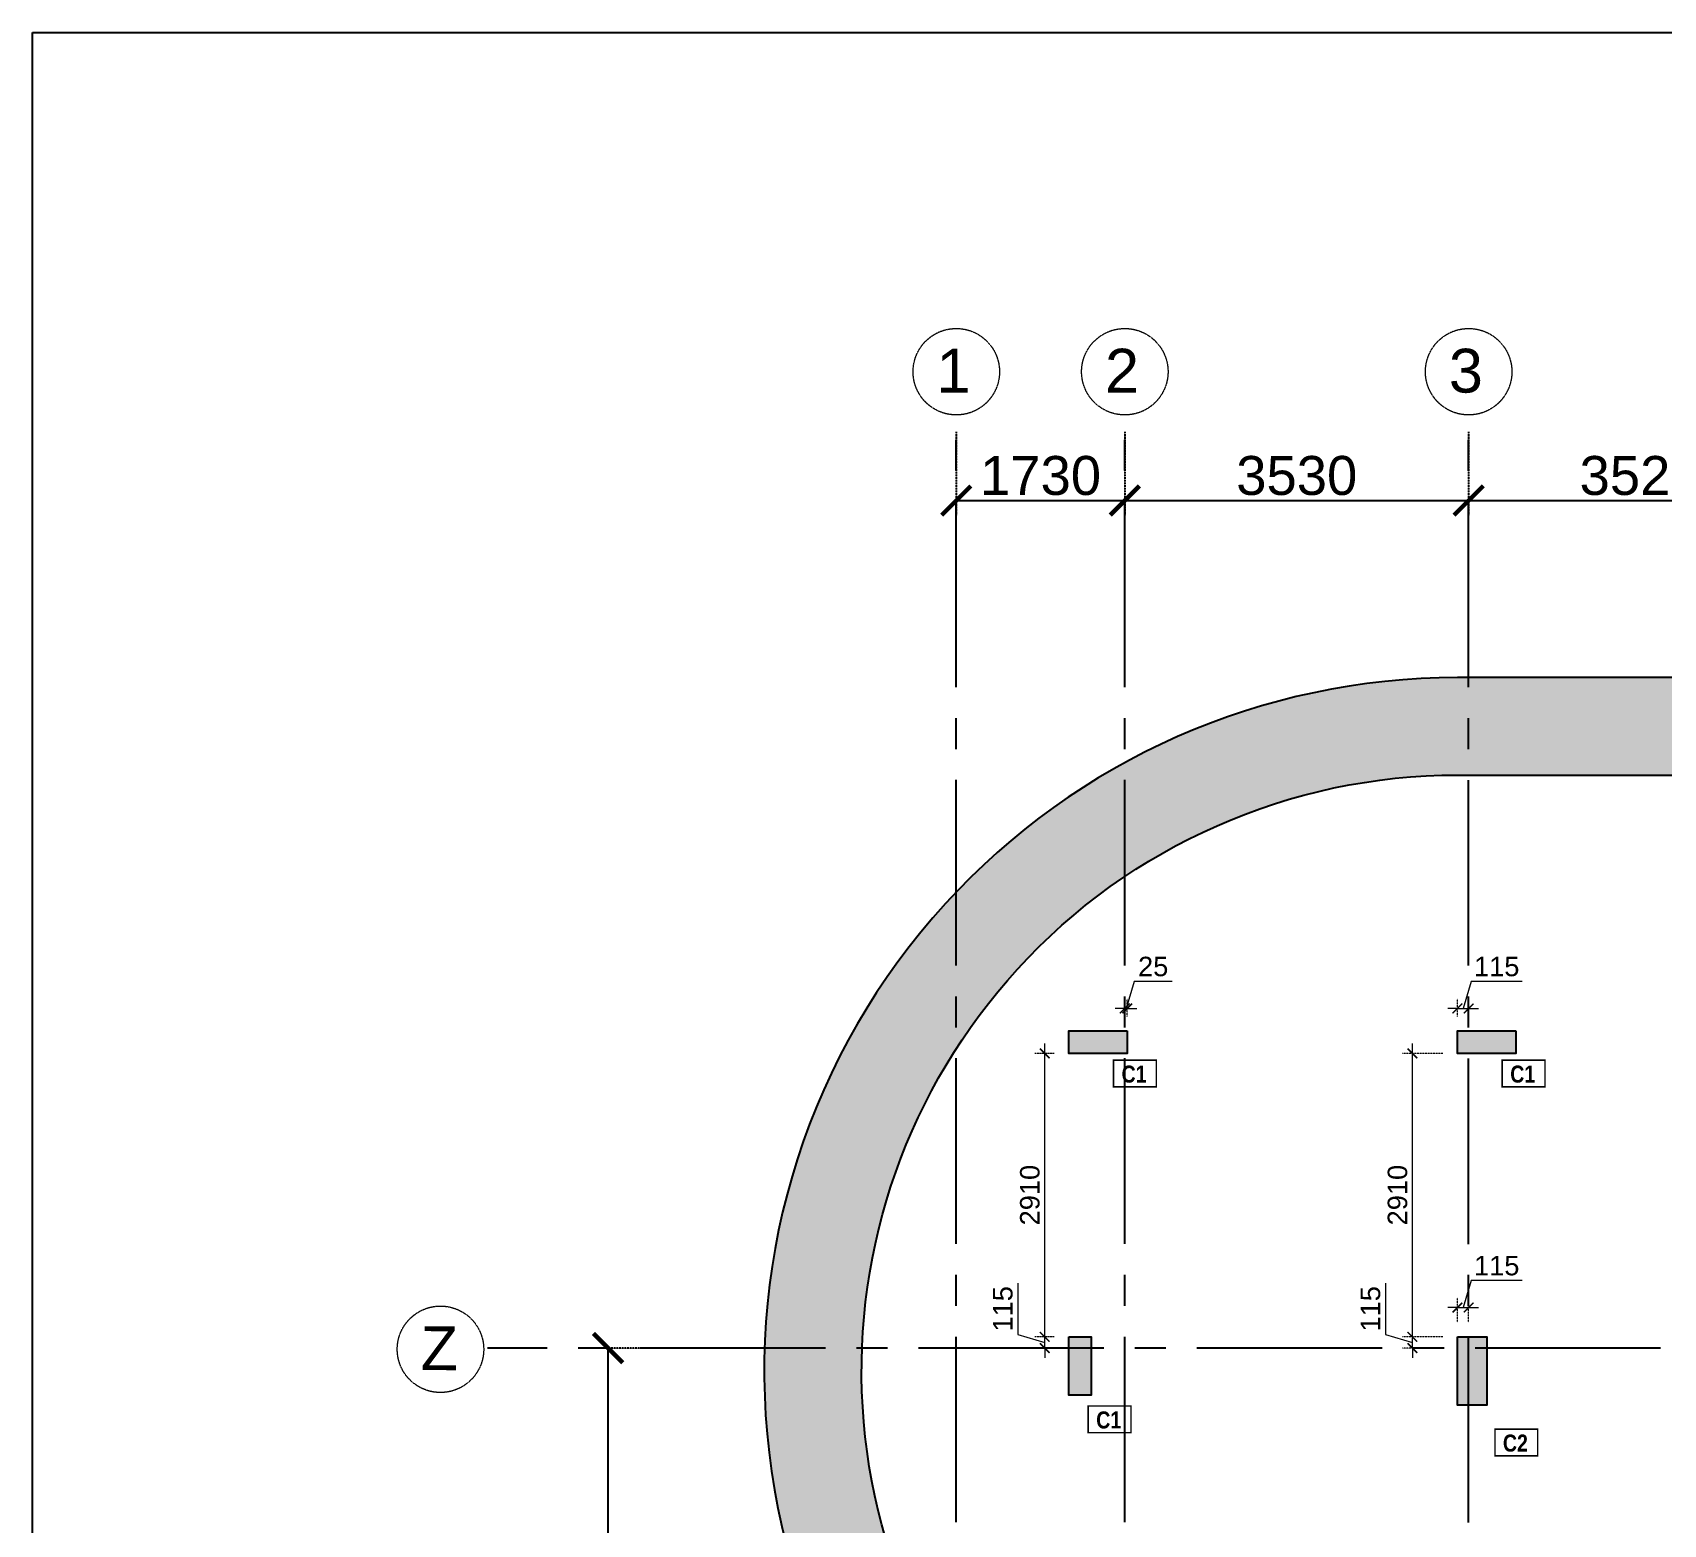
# Model space of a CAD drawing. Header units: millimetres. Extents: x 149548 to 2112824, y -1657616 to -1354760.
# Drawn here: x 1787220 to 1803961, y -1592823 to -1577511 of the extents above; entities that cross this region are included whole.
import ezdxf

# ---------------------------------------------------------------- set-up
doc = ezdxf.new("R2010")
doc.units = ezdxf.units.MM
doc.header["$MEASUREMENT"] = 0
doc.header["$PDMODE"] = 98
for name, pattern in [('ACAD_ISO02W100', [15, 12, -3]), ('CENTER2', [28.575000000000003, 19.05, -3.175, 3.175, -3.175]), ('HIDDEN', [0.375, 0.25, -0.125])]:
    doc.linetypes.add(name, pattern=pattern)
for name, color, linetype, lineweight in [('CENTER_LINE', 8, 'CENTER2', 25), ('GRID', 252, 'ACAD_ISO02W100', 9), ('s-dm', 171, 'Continuous', 15), ('TXT', 255, 'Continuous', 5)]:
    doc.layers.add(name, color=color, linetype=linetype, lineweight=lineweight)
for name, color, linetype in [('Dimension', 7, 'Continuous'), ('Gabion Wall', 7, 'Continuous'), ('STR.COLUMN', 1, 'Continuous')]:
    doc.layers.add(name, color=color, linetype=linetype)
doc.styles.add('1-100', font='arial.ttf', dxfattribs={"height": 400})
doc.styles.add('G3-TEXT', font='ARIALNB.TTF', dxfattribs={"height": 3})
doc.styles.get("Standard").update_dxf_attribs({"font": 'arial.ttf'})
doc.dimstyles.new('Dim 1_100', dxfattribs={"dimscale": 100, "dimtxt": 2, "dimasz": 1, "dimexe": 1, "dimexo": 1.5, "dimgap": 0.5, "dimtad": 1, "dimdec": 0, "dimrnd": 5, "dimzin": 0, "dimdsep": 46, "dimtxsty": 'Standard', "dimblk": 'ARCHTICK', "dimcen": 0, "dimdle": 1, "dimclrd": 256, "dimclre": 256, "dimclrt": 256, "dimadec": 0, "dimazin": 0, "dimtfac": 0.8, "dimtdec": 0, "dimtmove": 1, "dimatfit": 0, "dimfxl": 1.5, "dimtolj": 1, "dimtzin": 0, "dimlwd": -1, "dimlwe": -1, "dimarcsym": 1})
doc.dimstyles.new('Dim 1_200', dxfattribs={"dimscale": 100, "dimtxt": 4, "dimasz": 3, "dimexe": 1.5, "dimexo": 1.5, "dimgap": 0.5, "dimtad": 1, "dimdec": 0, "dimzin": 0, "dimdsep": 46, "dimtxsty": 'Standard', "dimblk": 'ARCHTICK', "dimcen": 0, "dimclrd": 256, "dimclre": 256, "dimclrt": 256, "dimadec": 0, "dimazin": 0, "dimtfac": 0.8, "dimtdec": 0, "dimtmove": 1, "dimatfit": 0, "dimfxl": 1.5, "dimtolj": 1, "dimtzin": 0, "dimlwd": -1, "dimlwe": -1, "dimarcsym": 1})

# ---------------------------------------------------------------- blocks, each defined once
blk = doc.blocks.new('Through Column')
at = {"layer": 'STR.COLUMN', "transparency": 33554687}
h = blk.add_hatch(color=256, dxfattribs=at)
h.dxf.hatch_style = 1
h.paths.add_polyline_path([(1927962.541582066, -1488669.278590736), (1927962.541582066, -1489369.278590736), (1928262.541582066, -1489369.278590736), (1928262.541582066, -1488669.278590736)])
at = {"layer": 'STR.COLUMN', "color": 5}
blk.add_lwpolyline([(1927962.541582066, -1488669.278590736), (1928262.541582066, -1488669.278590736), (1928262.541582066, -1489369.278590736), (1927962.541582066, -1489369.278590736), (1927962.541582066, -1488669.278590736)], dxfattribs=at)
blk = doc.blocks.new('Upto 1st Floor lvl')
at = {"layer": 'STR.COLUMN'}
h = blk.add_hatch(color=3, dxfattribs=at)
h.dxf.hatch_style = 1
h.paths.add_polyline_path([(1924572.541582066, -1485529.275073219), (1924572.541582066, -1485759.275073201), (1923972.541582066, -1485759.275073201), (1923972.541582066, -1485529.275073219)])
h = blk.add_hatch(color=3, dxfattribs=at)
h.dxf.hatch_style = 1
h.paths.add_polyline_path([(1928562.541582028, -1485529.275073237), (1928562.541582028, -1485759.275073219), (1927962.541582028, -1485759.275073219), (1927962.541582028, -1485529.275073237)])
h = blk.add_hatch(color=3, dxfattribs=at)
h.dxf.hatch_style = 1
h.paths.add_polyline_path([(1923972.541582084, -1488669.278590736), (1924202.541582066, -1488669.278590736), (1924202.541582066, -1489269.278590736), (1923972.541582084, -1489269.278590736)])
at = {"layer": 'STR.COLUMN', "color": 5}
for points in [[(1924572.541582066, -1485529.275073219), (1924572.541582066, -1485759.275073201), (1923972.541582066, -1485759.275073201), (1923972.541582066, -1485529.275073219), (1924572.541582066, -1485529.275073219)], [(1928562.541582028, -1485529.275073237), (1928562.541582028, -1485759.275073219), (1927962.541582028, -1485759.275073219), (1927962.541582028, -1485529.275073237), (1928562.541582028, -1485529.275073237)], [(1923972.541582084, -1488669.278590736), (1924202.541582066, -1488669.278590736), (1924202.541582066, -1489269.278590736), (1923972.541582084, -1489269.278590736), (1923972.541582084, -1488669.278590736)]]:
    blk.add_lwpolyline(points, close=True, dxfattribs=at)
blk = doc.blocks.new('FIRST FLOOR COLUMNS')
at = {"layer": 'CENTER_LINE', "ltscale": 100}
for p, q in [((115, -42280.80685015232), (115, 17638.35269865301)), ((1844.999999999069, -42280.80685015232), (1844.999999999069, 17638.35269865301)), ((5375.000000053085, -42282.18948876462), (5375.000000053085, 17638.35269865301)), ((90213.58022713289, 8084.999999998137), (-4699.232308062725, 8084.999999998137))]:
    blk.add_line(p, q, dxfattribs=at)
at = {"layer": 'GRID', "ltscale": 0.3}
for centre in [(115, 18107.0375771909), (1844.999999999069, 18107.0375771909), (5375.000000053085, 18107.0375771909), (-5180.417186600156, 8072.499999998137)]:
    blk.add_circle(centre, 443.684878537897, dxfattribs=at)
at = {"layer": 'GRID', "ltscale": 0.3, "style": '1-100', "oblique": 1.337667510154945e-08}
for s, p in [('1', (-88.49984038434923, 17892.93519519875)), ('2', (1641.500159614719, 17892.93519519875)), ('3', (5171.500159668736, 17892.93519519875)), ('Z', (-5383.917026984505, 7858.397618005052))]:
    blk.add_text(s, height=449.9999999999998, rotation=359.9446847972842, dxfattribs=at).set_placement(p)
blk = doc.blocks.new('_ArchTick')
at = {"color": 0, "linetype": 'ByBlock', "const_width": 0.15}
blk.add_lwpolyline([(-0.5, -0.5), (0.5, 0.5)], dxfattribs=at)
blk = doc.blocks.new('*D521')
at = {"layer": 'Defpoints', "color": 0}
for p in [(1798457.2230479, -1587527.367109465), (1798432.2230479, -1587758.535946383), (1798457.2230479, -1587758.535946383)]:
    blk.add_point(p, dxfattribs=at)
at = {"layer": 's-dm'}
for p, q in [((1798527.857489242, -1587250.252511921), (1798444.7230479, -1587527.367109465)), ((1798919.262673417, -1587250.252511921), (1798527.857489242, -1587250.252511921)), ((1798432.2230479, -1587527.367109465), (1798332.2230479, -1587527.367109465)), ((1798432.2230479, -1587527.367109465), (1798457.2230479, -1587527.367109465)), ((1798457.2230479, -1587527.367109465), (1798557.2230479, -1587527.367109465))]:
    blk.add_line(p, q, dxfattribs=at)
at = {"layer": 's-dm', "linetype": 'HIDDEN'}
for p, q in [((1798432.2230479, -1587608.535946383), (1798432.2230479, -1587427.367109465)), ((1798457.2230479, -1587608.535946383), (1798457.2230479, -1587427.367109465))]:
    blk.add_line(p, q, dxfattribs=at)
at = {"layer": 's-dm', "xscale": 100, "yscale": 100, "zscale": 100}
blk.add_blockref('_ArchTick', (1798432.2230479, -1587527.367109465), dxfattribs=at)
at = {"layer": 's-dm', "xscale": 100, "yscale": 100, "zscale": 100, "rotation": 180}
blk.add_blockref('_ArchTick', (1798457.2230479, -1587527.367109465), dxfattribs=at)
at = {"layer": 's-dm', "insert": (1798723.560081329, -1587098.137914376), "char_height": 200, "attachment_point": 5}
blk.add_mtext('\\A1;25', dxfattribs=at)
blk = doc.blocks.new('*D618')
at = {"layer": 'Defpoints', "color": 0}
for p in [(1801384.451766691, -1590898.539463899), (1801847.2230479, -1590898.539463899), (1801847.2230479, -1591013.539463901)]:
    blk.add_point(p, dxfattribs=at)
at = {"layer": 's-dm'}
for p, q in [((1801107.337169146, -1590348.348405914), (1801107.337169146, -1590872.905022558)), ((1801107.337169146, -1590872.905022558), (1801384.451766691, -1590956.0394639)), ((1801384.451766691, -1590898.539463899), (1801384.451766691, -1590798.539463899)), ((1801384.451766691, -1591013.539463901), (1801384.451766691, -1590898.539463899)), ((1801384.451766691, -1591013.539463901), (1801384.451766691, -1591113.539463901))]:
    blk.add_line(p, q, dxfattribs=at)
at = {"layer": 's-dm', "linetype": 'HIDDEN'}
for p, q in [((1801697.2230479, -1590898.539463899), (1801284.451766691, -1590898.539463899)), ((1801697.2230479, -1591013.539463901), (1801284.451766691, -1591013.539463901))]:
    blk.add_line(p, q, dxfattribs=at)
at = {"layer": 's-dm', "xscale": 100, "yscale": 100, "zscale": 100}
for p, rotation in [((1801384.451766691, -1590898.539463899), 270), ((1801384.451766691, -1591013.539463901), 90)]:
    blk.add_blockref('_ArchTick', p, dxfattribs=dict(at, rotation=rotation))
at = {"layer": 's-dm', "insert": (1800955.222571602, -1590610.626714236), "char_height": 200, "attachment_point": 5, "rotation": 90}
blk.add_mtext('\\A1;115', dxfattribs=at)
blk = doc.blocks.new('*D619')
at = {"layer": 'Defpoints', "color": 0}
for p in [(1801384.451766691, -1587988.535946383), (1801847.223047862, -1587988.535946383), (1801847.2230479, -1590898.539463899)]:
    blk.add_point(p, dxfattribs=at)
at = {"layer": 's-dm'}
blk.add_line((1801384.451766691, -1590998.539463899), (1801384.451766691, -1587888.535946383), dxfattribs=at)
at = {"layer": 's-dm', "linetype": 'HIDDEN'}
for p, q in [((1801697.223047862, -1587988.535946383), (1801284.451766691, -1587988.535946383)), ((1801697.2230479, -1590898.539463899), (1801284.451766691, -1590898.539463899))]:
    blk.add_line(p, q, dxfattribs=at)
at = {"layer": 's-dm', "xscale": 100, "yscale": 100, "zscale": 100}
for p, rotation in [((1801384.451766691, -1587988.535946383), 90), ((1801384.451766691, -1590898.539463899), 270)]:
    blk.add_blockref('_ArchTick', p, dxfattribs=dict(at, rotation=rotation))
at = {"layer": 's-dm', "insert": (1801232.337169146, -1589443.537705141), "char_height": 200, "attachment_point": 5, "rotation": 90}
blk.add_mtext('\\A1;2910', dxfattribs=at)
blk = doc.blocks.new('*D620')
at = {"layer": 'Defpoints', "color": 0}
for p in [(1797609.990959754, -1590898.539463899), (1797857.223047919, -1590898.539463899), (1797857.223047919, -1591013.539463901)]:
    blk.add_point(p, dxfattribs=at)
at = {"layer": 's-dm'}
for p, q in [((1797332.876362209, -1590348.348405914), (1797332.876362209, -1590872.905022558)), ((1797332.876362209, -1590872.905022558), (1797609.990959754, -1590956.0394639)), ((1797609.990959754, -1590898.539463899), (1797609.990959754, -1590798.539463899)), ((1797609.990959754, -1591013.539463901), (1797609.990959754, -1590898.539463899)), ((1797609.990959754, -1591013.539463901), (1797609.990959754, -1591113.539463901))]:
    blk.add_line(p, q, dxfattribs=at)
at = {"layer": 's-dm', "linetype": 'HIDDEN'}
for p, q in [((1797707.223047919, -1590898.539463899), (1797509.990959754, -1590898.539463899)), ((1797707.223047919, -1591013.539463901), (1797509.990959754, -1591013.539463901))]:
    blk.add_line(p, q, dxfattribs=at)
at = {"layer": 's-dm', "xscale": 100, "yscale": 100, "zscale": 100}
for p, rotation in [((1797609.990959754, -1590898.539463899), 270), ((1797609.990959754, -1591013.539463901), 90)]:
    blk.add_blockref('_ArchTick', p, dxfattribs=dict(at, rotation=rotation))
at = {"layer": 's-dm', "insert": (1797180.761764665, -1590610.626714236), "char_height": 200, "attachment_point": 5, "rotation": 90}
blk.add_mtext('\\A1;115', dxfattribs=at)
blk = doc.blocks.new('*D621')
at = {"layer": 'Defpoints', "color": 0}
for p in [(1797609.990959754, -1587988.535946365), (1797857.2230479, -1587988.535946365), (1797857.223047919, -1590898.539463899)]:
    blk.add_point(p, dxfattribs=at)
at = {"layer": 's-dm'}
blk.add_line((1797609.990959754, -1590998.539463899), (1797609.990959754, -1587888.535946365), dxfattribs=at)
at = {"layer": 's-dm', "linetype": 'HIDDEN'}
for p, q in [((1797707.2230479, -1587988.535946365), (1797509.990959754, -1587988.535946365)), ((1797707.223047919, -1590898.539463899), (1797509.990959754, -1590898.539463899))]:
    blk.add_line(p, q, dxfattribs=at)
at = {"layer": 's-dm', "xscale": 100, "yscale": 100, "zscale": 100}
for p, rotation in [((1797609.990959754, -1587988.535946365), 90), ((1797609.990959754, -1590898.539463899), 270)]:
    blk.add_blockref('_ArchTick', p, dxfattribs=dict(at, rotation=rotation))
at = {"layer": 's-dm', "insert": (1797457.876362209, -1589443.537705132), "char_height": 200, "attachment_point": 5, "rotation": 90}
blk.add_mtext('\\A1;2910', dxfattribs=at)
blk = doc.blocks.new('*D622')
at = {"layer": 'Defpoints', "color": 0}
for p in [(1801962.223047954, -1587527.367109465), (1801847.223047862, -1587758.535946401), (1801962.223047954, -1587758.535946401)]:
    blk.add_point(p, dxfattribs=at)
at = {"layer": 's-dm'}
for p, q in [((1801987.85748925, -1587250.252511921), (1801904.723047908, -1587527.367109465)), ((1802512.414105894, -1587250.252511921), (1801987.85748925, -1587250.252511921)), ((1801847.223047862, -1587527.367109465), (1801747.223047862, -1587527.367109465)), ((1801847.223047862, -1587527.367109465), (1801962.223047954, -1587527.367109465)), ((1801962.223047954, -1587527.367109465), (1802062.223047954, -1587527.367109465))]:
    blk.add_line(p, q, dxfattribs=at)
at = {"layer": 's-dm', "linetype": 'HIDDEN'}
for p, q in [((1801847.223047862, -1587608.535946401), (1801847.223047862, -1587427.367109465)), ((1801962.223047954, -1587608.535946401), (1801962.223047954, -1587427.367109465))]:
    blk.add_line(p, q, dxfattribs=at)
at = {"layer": 's-dm', "xscale": 100, "yscale": 100, "zscale": 100}
blk.add_blockref('_ArchTick', (1801847.223047862, -1587527.367109465), dxfattribs=at)
at = {"layer": 's-dm', "xscale": 100, "yscale": 100, "zscale": 100, "rotation": 180}
blk.add_blockref('_ArchTick', (1801962.223047954, -1587527.367109465), dxfattribs=at)
at = {"layer": 's-dm', "insert": (1802250.135797572, -1587098.137914376), "char_height": 200, "attachment_point": 5}
blk.add_mtext('\\A1;115', dxfattribs=at)
blk = doc.blocks.new('*D632')
at = {"layer": 'Defpoints', "color": 0}
for p in [(1801962.223047954, -1590597.617697184), (1801847.2230479, -1590898.539463899), (1801962.223047954, -1590898.539463899)]:
    blk.add_point(p, dxfattribs=at)
at = {"layer": 's-dm'}
for p, q in [((1801987.857489269, -1590320.50309964), (1801904.723047927, -1590597.617697184)), ((1802512.414105913, -1590320.50309964), (1801987.857489269, -1590320.50309964)), ((1801847.2230479, -1590597.617697184), (1801747.2230479, -1590597.617697184)), ((1801847.2230479, -1590597.617697184), (1801962.223047954, -1590597.617697184)), ((1801962.223047954, -1590597.617697184), (1802062.223047954, -1590597.617697184))]:
    blk.add_line(p, q, dxfattribs=at)
at = {"layer": 's-dm', "linetype": 'HIDDEN'}
for p, q in [((1801847.2230479, -1590748.539463899), (1801847.2230479, -1590497.617697184)), ((1801962.223047954, -1590748.539463899), (1801962.223047954, -1590497.617697184))]:
    blk.add_line(p, q, dxfattribs=at)
at = {"layer": 's-dm', "xscale": 100, "yscale": 100, "zscale": 100}
blk.add_blockref('_ArchTick', (1801847.2230479, -1590597.617697184), dxfattribs=at)
at = {"layer": 's-dm', "xscale": 100, "yscale": 100, "zscale": 100, "rotation": 180}
blk.add_blockref('_ArchTick', (1801962.223047954, -1590597.617697184), dxfattribs=at)
at = {"layer": 's-dm', "insert": (1802250.135797591, -1590168.388502096), "char_height": 200, "attachment_point": 5}
blk.add_mtext('\\A1;115', dxfattribs=at)
blk = doc.blocks.new('*D660')
at = {"layer": 'Defpoints', "color": 0}
for p in [(1793128.08286122, -1591013.539463901), (1793654.149893355, -1591013.539463901), (1793654.149893355, -1599213.539463899)]:
    blk.add_point(p, dxfattribs=at)
at = {"layer": 'Dimension', "linetype": 'HIDDEN'}
for p, q in [((1793504.149893355, -1591013.539463901), (1792978.08286122, -1591013.539463901)), ((1793504.149893355, -1599213.539463899), (1792978.08286122, -1599213.539463899))]:
    blk.add_line(p, q, dxfattribs=at)
at = {"layer": 'Dimension'}
blk.add_line((1793128.08286122, -1599213.539463899), (1793128.08286122, -1591013.539463901), dxfattribs=at)
at = {"layer": 'Dimension', "xscale": 300, "yscale": 300, "zscale": 300}
for p, rotation in [((1793128.08286122, -1591013.539463901), 90), ((1793128.08286122, -1599213.539463899), 270)]:
    blk.add_blockref('_ArchTick', p, dxfattribs=dict(at, rotation=rotation))
at = {"layer": 'Dimension', "insert": (1792873.853666131, -1595113.5394639), "char_height": 400, "attachment_point": 5, "rotation": 90}
blk.add_mtext('\\A1;8200', dxfattribs=at)
blk = doc.blocks.new('*D661')
at = {"layer": 'Defpoints', "color": 0}
for p in [(1796702.2230479, -1581460.186765246), (1798432.2230479, -1581460.186765246), (1798432.2230479, -1582313.62724956)]:
    blk.add_point(p, dxfattribs=at)
at = {"layer": 'Dimension', "linetype": 'HIDDEN'}
for p, q in [((1796702.2230479, -1581610.186765246), (1796702.2230479, -1582463.62724956)), ((1798432.2230479, -1581610.186765246), (1798432.2230479, -1582463.62724956))]:
    blk.add_line(p, q, dxfattribs=at)
at = {"layer": 'Dimension'}
blk.add_line((1796702.2230479, -1582313.62724956), (1798432.2230479, -1582313.62724956), dxfattribs=at)
at = {"layer": 'Dimension', "xscale": 300, "yscale": 300, "zscale": 300, "rotation": 180}
blk.add_blockref('_ArchTick', (1796702.2230479, -1582313.62724956), dxfattribs=at)
at = {"layer": 'Dimension', "xscale": 300, "yscale": 300, "zscale": 300}
blk.add_blockref('_ArchTick', (1798432.2230479, -1582313.62724956), dxfattribs=at)
at = {"layer": 'Dimension', "insert": (1797567.2230479, -1582059.261628823), "char_height": 400, "attachment_point": 5}
blk.add_mtext('\\A1;1730', dxfattribs=at)
blk = doc.blocks.new('*D662')
at = {"layer": 'Defpoints', "color": 0}
for p in [(1798432.2230479, -1581460.186765246), (1801962.223047954, -1581460.186765246), (1801962.223047954, -1582313.62724956)]:
    blk.add_point(p, dxfattribs=at)
at = {"layer": 'Dimension', "linetype": 'HIDDEN'}
for p, q in [((1798432.2230479, -1581610.186765246), (1798432.2230479, -1582463.62724956)), ((1801962.223047954, -1581610.186765246), (1801962.223047954, -1582463.62724956))]:
    blk.add_line(p, q, dxfattribs=at)
at = {"layer": 'Dimension'}
blk.add_line((1798432.2230479, -1582313.62724956), (1801962.223047954, -1582313.62724956), dxfattribs=at)
at = {"layer": 'Dimension', "xscale": 300, "yscale": 300, "zscale": 300, "rotation": 180}
blk.add_blockref('_ArchTick', (1798432.2230479, -1582313.62724956), dxfattribs=at)
at = {"layer": 'Dimension', "xscale": 300, "yscale": 300, "zscale": 300}
blk.add_blockref('_ArchTick', (1801962.223047954, -1582313.62724956), dxfattribs=at)
at = {"layer": 'Dimension', "insert": (1800197.223047927, -1582059.261628823), "char_height": 400, "attachment_point": 5}
blk.add_mtext('\\A1;3530', dxfattribs=at)
blk = doc.blocks.new('*D663')
at = {"layer": 'Defpoints', "color": 0}
for p in [(1801962.223047954, -1581460.186765246), (1805482.2230479, -1581460.186765246), (1805482.2230479, -1582313.62724956)]:
    blk.add_point(p, dxfattribs=at)
at = {"layer": 'Dimension', "linetype": 'HIDDEN'}
for p, q in [((1801962.223047954, -1581610.186765246), (1801962.223047954, -1582463.62724956)), ((1805482.2230479, -1581610.186765246), (1805482.2230479, -1582463.62724956))]:
    blk.add_line(p, q, dxfattribs=at)
at = {"layer": 'Dimension'}
blk.add_line((1801962.223047954, -1582313.62724956), (1805482.2230479, -1582313.62724956), dxfattribs=at)
at = {"layer": 'Dimension', "xscale": 300, "yscale": 300, "zscale": 300, "rotation": 180}
blk.add_blockref('_ArchTick', (1801962.223047954, -1582313.62724956), dxfattribs=at)
at = {"layer": 'Dimension', "xscale": 300, "yscale": 300, "zscale": 300}
blk.add_blockref('_ArchTick', (1805482.2230479, -1582313.62724956), dxfattribs=at)
at = {"layer": 'Dimension', "insert": (1803722.223047927, -1582059.261628823), "char_height": 400, "attachment_point": 5}
blk.add_mtext('\\A1;3520', dxfattribs=at)

msp = doc.modelspace()

# ---------------------------------------------------------------- hatches: boundary and pattern name
at = {"layer": 'Gabion Wall'}
h = msp.add_hatch(dxfattribs=at)
h.set_pattern_fill('ANSI36', color=8, scale=1000)
h.set_pattern_definition([(45, (-126115.3185341656, -199349.732739276), (66.29126073623883, 243.0679560328757), [312.5000000000003, -62.50000000000007, 0, -62.50000000000007])])
edge = h.paths.add_edge_path()
edge.add_arc((1801847.223047954, -1591248.539463901), 6116.978292164549, 137.5960620771633, 229.2860594930685, ccw=False)
edge.add_arc((1801847.223047955, -1591248.539463901), 6116.978292165074, 90.00000000000438, 137.5960620771678, ccw=False)
edge.add_line((1801847.223047954, -1585131.561171736), (1811297.2230479, -1585131.561171736))
edge.add_arc((1811298.765736201, -1591243.947926767), 6112.38694970827, 15.669600682847317, 90.01446072220352, ccw=False)
edge.add_arc((1821289.48224898, -1588392.639705455), 4277.392892624552, 196.2985217793638, 270.0000000000031)
edge.add_arc((1821786.78311366, -1666318.989141658), 73650.63549018366, 89.87129754002348, 90.38687320235852, ccw=False)
edge.add_line((1821952.2230479, -1592668.539463899), (1821952.2230479, -1591668.539463899))
edge.add_arc((1821757.448276104, -1323873.646719725), 267794.9635767544, 269.87502258162203, 270.0416728276529, ccw=False)
edge.add_arc((1821289.48224898, -1588392.639705454), 3277.392892625012, 196.9006126921874, 267.9687474159747, ccw=False)
edge.add_arc((1811298.330033127, -1591245.254062993), 7113.692977388166, 15.489834590217, 90.00891598525823)
edge.add_line((1811297.2230479, -1584131.561171736), (1801847.223047954, -1584131.561171736))
edge.add_arc((1801847.223047956, -1591248.539463904), 7116.978292167383, 90.00000000001124, 137.6234041501923)
edge.add_arc((1801847.223047954, -1591248.539463901), 7116.978292164869, 137.6234041501999, 235.9005401058864)
edge.add_line((1797857.223047901, -1597141.864502512), (1797857.223047901, -1595885.06008031))

# ---------------------------------------------------------------- linework, layer by layer
at = {"lineweight": -3}
msp.add_lwpolyline([(1908993.01757326, -1657616.496280198), (1787219.635581462, -1657616.496280198), (1787219.635581462, -1577510.665511888), (1908993.01757326, -1577510.665511888)], close=True, dxfattribs=at)
at = {"color": 101, "const_width": 14.7637875}
for points in [[(1798316.521777518, -1588332.103906204), (1798316.521777518, -1588058.481711206), (1798755.819244265, -1588058.481711206), (1798755.819244272, -1588332.103906204)], [(1802306.52177748, -1588332.103906204), (1802306.52177748, -1588058.481711206), (1802745.819244227, -1588058.481711206), (1802745.819244234, -1588332.103906204)], [(1798056.521777528, -1591882.10742373), (1798056.521777528, -1591608.485228732), (1798495.819244274, -1591608.485228732), (1798495.819244282, -1591882.10742373)], [(1802231.521777518, -1592119.60742373), (1802231.521777518, -1591845.985228732), (1802670.819244265, -1591845.985228732), (1802670.819244272, -1592119.60742373)]]:
    msp.add_lwpolyline(points, close=True, dxfattribs=at)
at = {"layer": 'Gabion Wall'}
msp.add_lwpolyline([(1797857.223047901, -1595885.06008031, -0.4228793724279717), (1797330.391259277, -1587123.535946374, -0.2107151071595666), (1801847.223047954, -1585131.561171736), (1811297.2230479, -1585131.561171736, -0.3362693606261047), (1817183.986942905, -1589593.05557076, 0.3331475772811281), (1821289.48224898, -1592670.032598079, -0.002249627007699236), (1821952.2230479, -1592668.539463899), (1821952.2230479, -1591668.539463899, -0.0007271490012833735), (1821173.31630431, -1591667.973222201, -0.3204303111174965), (1818153.63839738, -1589345.418541812, 0.3371157206094813), (1811297.2230479, -1584131.561171736), (1801847.223047954, -1584131.561171736, 0.2108397097164079), (1796589.692566336, -1586451.691202178, 0.4571874366208035), (1797857.223047901, -1597141.864502512)], format="xyb", close=True, dxfattribs=at)

# ---------------------------------------------------------------- block references
at = {"layer": 'GRID'}
msp.add_blockref('FIRST FLOOR COLUMNS', (1796587.2230479, -1599098.539463899), dxfattribs=at)
at = {"layer": 'STR.COLUMN', "color": 5}
msp.add_blockref('Upto 1st Floor lvl', (-126115.3185341656, -102229.2608731638), dxfattribs=at)
at = {"layer": 'STR.COLUMN'}
msp.add_blockref('Through Column', (-126115.3185341656, -102229.2608731638), dxfattribs=at)

# ---------------------------------------------------------------- texts
at = {"layer": 'TXT', "style": 'G3-TEXT'}
for s, p in [('C1', (1798398.929088295, -1588288.687869181)), ('C1', (1802388.929088257, -1588288.687869181)), ('C1', (1798138.929088304, -1591838.691386707)), ('C2', (1802313.929088295, -1592076.191386707))]:
    msp.add_text(s, height=175, dxfattribs=at).set_placement(p)

# ---------------------------------------------------------------- dimensions: what is measured, and where the dimension line sits
at = {"layer": 'Dimension'}
for base, p1, p2, picture, middle in [((1798432.2230479, -1582313.62724956), (1796702.2230479, -1581460.186765246), (1798432.2230479, -1581460.186765246), '*D661', (1797567.2230479, -1582059.261628823)), ((1801962.223047954, -1582313.62724956), (1798432.2230479, -1581460.186765246), (1801962.223047954, -1581460.186765246), '*D662', (1800197.223047927, -1582059.261628823)), ((1805482.2230479, -1582313.62724956), (1801962.223047954, -1581460.186765246), (1805482.2230479, -1581460.186765246), '*D663', (1803722.223047927, -1582059.261628823))]:
    dim = msp.add_linear_dim(base=base, p1=p1, p2=p2, dimstyle='Dim 1_200', override={"dimblk": 'ArchTick'}, dxfattribs=at)
    dim.commit()
    dim.dimension.update_dxf_attribs({"geometry": picture, "text_midpoint": middle})
dim = msp.add_linear_dim(base=(1793128.08286122, -1591013.539463901), p1=(1793654.149893355, -1599213.539463899), p2=(1793654.149893355, -1591013.539463901), angle=90, dimstyle='Dim 1_200', override={"dimblk": 'ArchTick'}, dxfattribs=at)
dim.commit()
dim.dimension.update_dxf_attribs({"geometry": '*D660', "text_midpoint": (1792873.853666131, -1595113.5394639)})
at = {"layer": 's-dm'}
for base, p1, p2, picture, middle in [((1798457.2230479, -1587527.367109465), (1798432.2230479, -1587758.535946383), (1798457.2230479, -1587758.535946383), '*D521', (1798577.857489242, -1587098.137914376)), ((1801962.223047954, -1587527.367109465), (1801847.223047862, -1587758.535946401), (1801962.223047954, -1587758.535946401), '*D622', (1802037.85748925, -1587098.137914376)), ((1801962.223047954, -1590597.617697184), (1801847.2230479, -1590898.539463899), (1801962.223047954, -1590898.539463899), '*D632', (1802037.857489269, -1590168.388502096))]:
    dim = msp.add_linear_dim(base=base, p1=p1, p2=p2, dimstyle='Dim 1_100', dxfattribs=at)
    dim.commit()
    dim.dimension.update_dxf_attribs({"geometry": picture, "text_midpoint": middle})
for base, p1, p2, picture, middle in [((1797609.990959754, -1587988.535946365), (1797857.223047919, -1590898.539463899), (1797857.2230479, -1587988.535946365), '*D621', (1797457.876362209, -1589443.537705132)), ((1801384.451766691, -1587988.535946383), (1801847.2230479, -1590898.539463899), (1801847.223047862, -1587988.535946383), '*D619', (1801232.337169146, -1589443.537705141)), ((1797609.990959754, -1590898.539463899), (1797857.223047919, -1591013.539463901), (1797857.223047919, -1590898.539463899), '*D620', (1797180.761764665, -1590822.905022558)), ((1801384.451766691, -1590898.539463899), (1801847.2230479, -1591013.539463901), (1801847.2230479, -1590898.539463899), '*D618', (1800955.222571602, -1590822.905022558))]:
    dim = msp.add_linear_dim(base=base, p1=p1, p2=p2, angle=90, dimstyle='Dim 1_100', dxfattribs=at)
    dim.commit()
    dim.dimension.update_dxf_attribs({"geometry": picture, "text_midpoint": middle})

doc.saveas('drawing.dxf')
